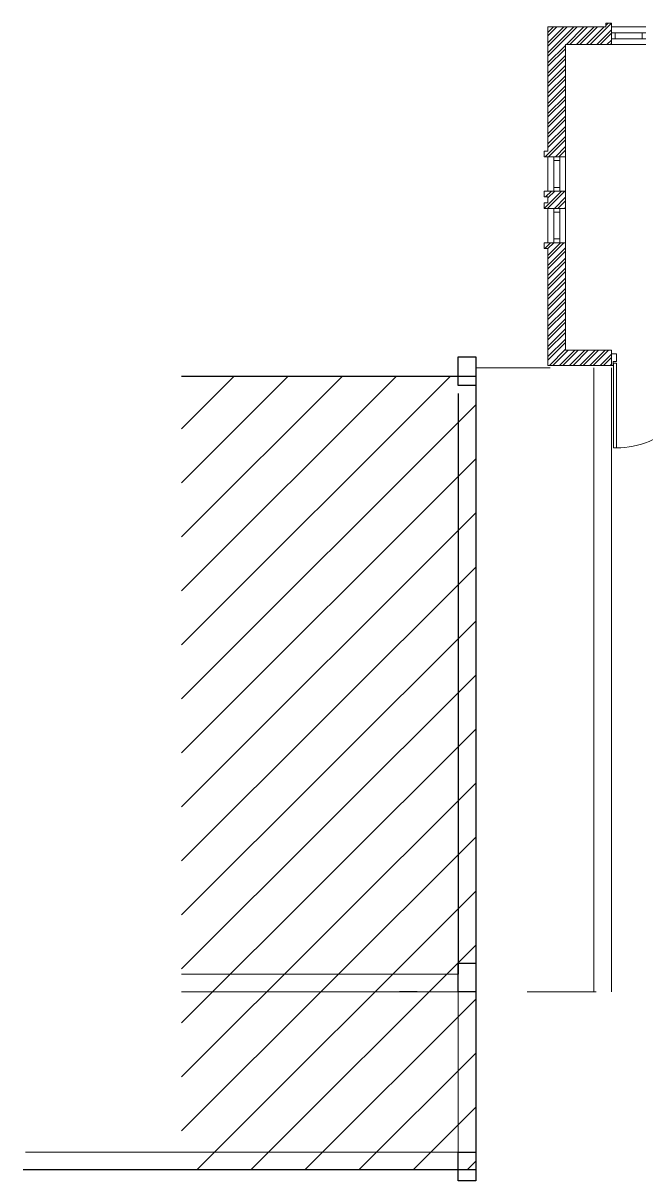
# Model space of a CAD drawing. Header units: inches. Extents: x 5899882 to 5988838, y -468923 to -96891.
# Drawn here: x 5931192 to 5939334, y -366832 to -351677 of the extents above; entities that cross this region are included whole.
import ezdxf

# ---------------------------------------------------------------- set-up
doc = ezdxf.new("R2010")
doc.units = ezdxf.units.IN
doc.header["$MEASUREMENT"] = 0
doc.linetypes.add('1', pattern=[0])
doc.layers.add('0- SLC ARCH LAYOUT', color=7, linetype='Continuous')
doc.layers.add('a_150 walls', color=8, linetype='1')
for name, color, linetype, lineweight in [('ARCL-HATCH-B', 8, 'Continuous', 5), ('ARLC-DIM0', 8, 'Continuous', 5), ('ARLC-DOOR-W', 8, 'Continuous', 5), ('ARLC-ELE0', 8, 'Continuous', 9), ('ARLC-EXIST', 8, 'Continuous', 5), ('ARLC-RCC', 8, 'Continuous', 25), ('ARLC-WALL', 8, 'Continuous', 15)]:
    doc.layers.add(name, color=color, linetype=linetype, lineweight=lineweight)
pattern_1 = [(45, (-5568073.5, 103535), (-66.2912607, 66.2912607), []), (45, (-5568029.31, 103535), (-66.2912607, 66.2912607), [])]

# ---------------------------------------------------------------- blocks, each defined once
blk = doc.blocks.new('hjmh')
at = {"layer": 'ARLC-DOOR-W', "ltscale": 0.1}
for p, q in [((5668.312, -1072.854), (5667.201, -1072.854)), ((5667.201, -1072.854), (5667.201, -1072.894)), ((5667.201, -1072.894), (5668.312, -1072.894)), ((5668.312, -1072.894), (5668.312, -1072.854))]:
    blk.add_line(p, q, dxfattribs=at)
blk.add_arc((5668.299, -1072.899), 1.098, 179.7169, 271.8564, dxfattribs=at)
blk = doc.blocks.new('jjuj')
at = {"layer": 'ARLC-DOOR-W', "ltscale": 0.1}
for p, q in [((5733136, -29654), (5733136, -29679)), ((5733286, -29654), (5733286, -29719))]:
    blk.add_line(p, q, dxfattribs=at)
blk.add_lwpolyline([(5733286, -29719), (5733186, -29719), (5733186, -29679), (5733136, -29679)], dxfattribs=at)
blk = doc.blocks.new('A$C250334D4')
at = {"layer": 'ARCL-HATCH-B'}
h = blk.add_hatch(dxfattribs=at)
h.set_pattern_fill('ANSI32', color=256, scale=250)
h.set_pattern_definition(pattern_1)
h.paths.add_polyline_path([(-6300, 5430), (-6375, 5430), (-6375, 5380), (-7130, 5380), (-7130, 3755), (-7180, 3755), (-7180, 3680), (-6900, 3680), (-6900, 3755), (-6900, 5150), (-6300, 5150)])
h = blk.add_hatch(dxfattribs=at)
h.set_pattern_fill('ANSI32', color=256, scale=250)
h.set_pattern_definition(pattern_1)
h.paths.add_polyline_path([(-6900, 3230), (-7180, 3230), (-7180, 3155), (-7130, 3155), (-7130, 3080), (-7180, 3080), (-7180, 3005), (-6900, 3005)])
h = blk.add_hatch(dxfattribs=at)
h.set_pattern_fill('ANSI32', color=256, scale=250)
h.set_pattern_definition(pattern_1)
h.paths.add_polyline_path([(-6900, 2555), (-7180, 2555), (-7180, 2480), (-7130, 2480), (-7130, 950), (-6300, 950), (-6300, 1150), (-6900, 1150)])
at = {"layer": 'ARLC-DIM0', "ltscale": 0.01}
h = blk.add_hatch(dxfattribs=at)
h.set_pattern_fill('ANSI31', color=256, scale=4000, style=0)
h.set_pattern_definition([(45, (-5711491.3, 16954.34), (-353.55339, 353.55339), [])])
h.paths.add_polyline_path([(-11922, 810), (-11922, -9580), (-8075, -9580), (-8075, 810)])
blk.add_lwpolyline([(-11922, 810), (-8075, 810), (-8075, -9580), (-13992, -9580)])
at = {"layer": 'a_150 walls'}
for p, q in [((-8075, 810), (-8075, -7250)), ((-8305, 580), (-8305, -7020))]:
    blk.add_line(p, q, dxfattribs=at)
at = {"layer": 'ARLC-DOOR-W'}
for p, q in [((-6300, 5305), (-5850, 5305)), ((-6250, 5305), (-6250, 5225)), ((-5900, 5305), (-5900, 5225)), ((-6300, 5225), (-5850, 5225)), ((-7055, 3230), (-7055, 3680)), ((-6975, 3230), (-6975, 3680)), ((-7055, 3630), (-6975, 3630)), ((-7055, 3280), (-6975, 3280)), ((-7055, 2555), (-7055, 3005)), ((-7055, 2955), (-6975, 2955)), ((-6975, 2555), (-6975, 3005)), ((-7055, 2605), (-6975, 2605))]:
    blk.add_line(p, q, dxfattribs=at)
at = {"layer": 'ARLC-ELE0'}
for p, q in [((-5850, 5380), (-6300, 5380)), ((-5850, 5150), (-6300, 5150)), ((-7130, 3230), (-7130, 3680)), ((-6900, 3230), (-6900, 3680)), ((-7130, 2555), (-7130, 3005)), ((-6900, 2555), (-6900, 3005)), ((-7100, 920), (-8075, 920))]:
    blk.add_line(p, q, dxfattribs=at)
at = {"layer": 'ARLC-ELE0', "ltscale": 0.1}
for p, q in [((-6530, 920), (-6530, -7250)), ((-6300, 920), (-6300, -7250))]:
    blk.add_line(p, q, dxfattribs=at)
at = {"layer": 'ARLC-EXIST', "ltscale": 5}
for p, q in [((-11922, 810), (-8305, 810)), ((-8305, 560), (-8305, -7145)), ((-8074, 560), (-8075, -7250)), ((-11922, -9350), (-8075, -9350))]:
    blk.add_line(p, q, dxfattribs=at)
at = {"layer": 'ARLC-RCC'}
for p, q in [((-8305, 1060), (-8075, 1060)), ((-8305, 685), (-8305, 1060)), ((-8075, 1060), (-8075, 685)), ((-8075, 685), (-8305, 685)), ((-8305, -6875), (-8075, -6875)), ((-8305, -7250), (-8305, -6875)), ((-8075, -6875), (-8075, -7250)), ((-8075, -7250), (-8305, -7250)), ((-8305, -9350), (-8075, -9350)), ((-8305, -9725), (-8305, -9350)), ((-8075, -9350), (-8075, -9725)), ((-8075, -9725), (-8305, -9725))]:
    blk.add_line(p, q, dxfattribs=at)
at = {"layer": 'ARLC-RCC', "ltscale": 2}
blk.add_line((-8839, -7250), (-9069, -7250), dxfattribs=at)
at = {"layer": 'ARLC-WALL', "ltscale": 0.1}
for p, q in [((-7130, 5380), (-6900, 5380)), ((-7130, 5380), (-7130, 3755)), ((-6900, 5380), (-6375, 5380)), ((-6900, 5150), (-6300, 5150)), ((-6900, 5150), (-6900, 3755)), ((-7130, 3080), (-7130, 3155)), ((-6900, 2555), (-6900, 1150)), ((-6900, 1150), (-6300, 1150)), ((-6300, 950), (-6300, 1150)), ((-7130, 950), (-6300, 950)), ((-11922, 810), (-8075, 810)), ((-8075, -9580), (-8075, 810)), ((-8305, -7020), (-8305, 580)), ((-11922, -7020), (-8305, -7020)), ((-11922, -7250), (-8305, -7250)), ((-8305, -9350), (-8305, -7250)), ((-7400, -7250), (-6500, -7250)), ((-13963, -9350), (-8305, -9350)), ((-11922, -9580), (-8075, -9580))]:
    blk.add_line(p, q, dxfattribs=at)
for points in [[(-7130, 5380), (-6375, 5380), (-6375, 5430), (-6300, 5430), (-6300, 5150), (-6900, 5150)], [(-6900, 3755), (-6900, 3680), (-7180, 3680), (-7180, 3755), (-7130, 3755)], [(-7130, 3155), (-7180, 3155), (-7180, 3230), (-6900, 3230), (-6900, 3005), (-6900, 3005)], [(-6900, 3005), (-6900, 3005), (-6900, 3005), (-7180, 3005), (-7180, 3080), (-7130, 3080)], [(-7130, 950), (-7130, 2480), (-7180, 2480), (-7180, 2555), (-6900, 2555), (-6900, 2555)]]:
    blk.add_lwpolyline(points, dxfattribs=at)
at = {"rotation": 90}
blk.add_blockref('jjuj', (-35954, -5732186), dxfattribs=at)
at = {"layer": 'ARLC-DOOR-W', "ltscale": 0.1, "xscale": 1000, "yscale": 1000, "zscale": 1000, "rotation": 90}
blk.add_blockref('hjmh', (-1079128, -5667331), dxfattribs=at)

msp = doc.modelspace()

# ---------------------------------------------------------------- block references
at = {"layer": '0- SLC ARCH LAYOUT'}
msp.add_blockref('A$C250334D4', (5945183.9, -357106.9), dxfattribs=at)

doc.saveas('drawing.dxf')
